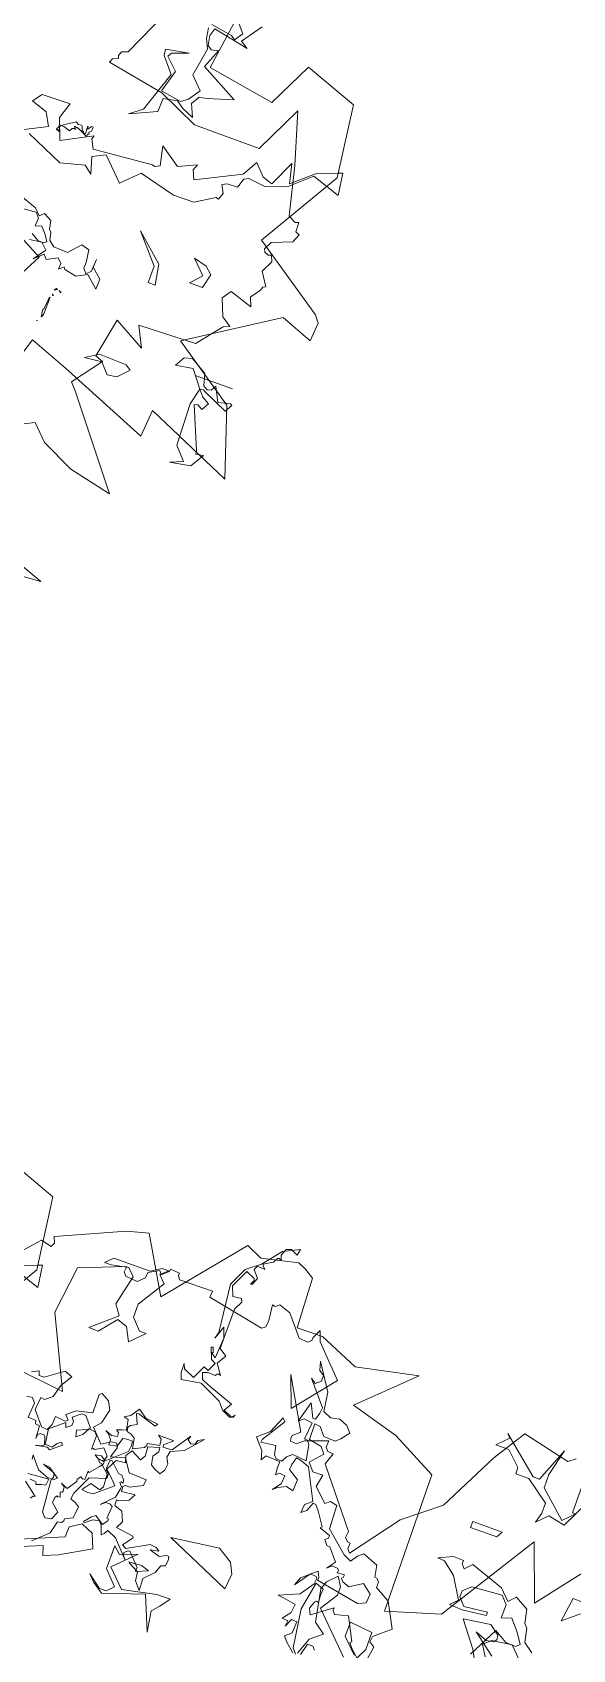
# Model space of a CAD drawing. Header units: metres. Extents: x -71 to 881, y -503 to 661.
# Drawn here: x 156.78 to 159.89, y 516.28 to 525.58 of the extents above; entities that cross this region are included whole.
import ezdxf

# ---------------------------------------------------------------- set-up
doc = ezdxf.new("R2010")
doc.units = ezdxf.units.M
doc.layers.add('ARBRE', color=100, linetype='Continuous', lineweight=13, true_color=0x00ff3f)

# ---------------------------------------------------------------- blocks, each defined once
blk = doc.blocks.new('WMF2', base_point=(0, 0.01))
at = {"color": 251, "lineweight": 0, "true_color": 0x636466}
for points in [[(81.23, -212.64), (86.45, -202.37), (92.4, -197.64), (98.49, -189.57), (98.99, -190.16), (98.92, -191.16), (99.46, -191.2), (99.98, -191.79), (99.88, -192.88), (107.36, -202.17), (106.64, -204.2), (107.63, -204.27), (108.14, -204.87), (108.06, -205.98), (111.91, -204.61), (112.96, -203.7), (114.06, -203.79), (114.16, -204.2), (114.12, -204.74), (112.93, -205.76), (117.77, -214.23), (115.81, -208.91), (110.13, -215.92), (115.04, -221.02), (115.66, -222.79), (116.35, -221.31), (116.39, -220.76), (116.99, -220.25), (118.51, -220.38), (121.42, -223.82), (123.45, -224.55), (124.06, -224.04), (124.6, -224.1), (124.28, -221.43), (124.37, -220.32), (124.97, -219.82), (134.84, -221.76), (134.73, -222.86), (140.59, -222.8), (140.98, -223.38), (140.96, -223.82), (142.59, -223.95), (142.62, -223.52), (143.7, -222.51), (144.2, -223.11), (145.93, -222.16), (146.02, -221.17), (147.09, -220.14), (149.19, -220.32), (149.69, -220.93), (149.6, -221.91), (157.24, -218.9), (158.3, -210.64), (152.62, -198.66), (162.76, -199.86)], [(52.22, -53.02), (31.88, -54.47), (45.91, -59.56)], [(49.36, -83.76), (46.84, -91.88), (40.14, -89.34), (24.4, -82.93), (24.01, -87.6), (8.81, -80.93), (12.69, -92.64), (23.58, -100.08), (8.83, -109.56), (3.27, -107.44), (3.01, -110.61), (3.9, -111.79), (16.57, -120.44), (8.22, -134.47), (9.81, -146.85), (18.98, -150.2), (22.71, -142.59), (34.39, -144.58), (32.65, -156.43)], [(68.28, -217.15), (69.45, -216.26), (77.76, -218.17), (81.23, -212.64), (81.23, -212.64)], [(162.25, -221.47), (162.55, -220.76), (164.41, -221.19), (167.6, -217.66)], [(46.99, -76.49), (41.75, -79.1), (39.13, -76.49), (33.51, -73.76), (26.05, -72.12), (37.25, -86.3), (38.33, -87.51), (34.61, -92.45), (35.99, -92.94), (34.69, -99.75), (29.28, -96.73), (30.97, -100.19), (21.09, -100.49), (17.67, -104.7), (16.66, -105.12), (18.28, -106.23), (19.48, -109.18), (18.41, -110.67), (14.49, -109.41), (15.1, -110.95), (13.93, -112.47), (13.73, -113.15), (13.23, -113.37), (14.72, -115.61), (13.76, -117.64), (14.16, -118.66), (14.68, -118.45), (15.39, -118.76), (15.6, -119.27), (14.94, -120.61), (11.56, -121.96), (10.97, -123.39), (11.67, -123.68), (11.74, -125.32), (12.27, -125.11), (13.58, -125.77), (15.6, -134.05), (18.21, -142.77), (22.11, -134.68), (33.61, -134.71), (40.51, -137.9), (50.45, -139.73), (50.16, -140.44), (49.24, -140.81), (49.44, -141.32), (49.15, -142.04), (48.13, -142.44), (43.19, -153.31)], [(58.51, -202.62), (66.66, -192.17), (70.16, -201.76), (80.62, -185.19), (89.7, -182.43), (90.01, -206.45), (97.85, -210.62), (106.23, -212.96), (97.57, -221.28), (108.11, -219.06), (114.95, -222), (119.42, -221.88), (119.84, -230.55), (121.43, -231.58), (122.86, -232.19), (129.04, -230.77), (131.8, -232.03), (142.53, -219.05), (147.98, -228.38), (151.61, -227.39), (162.65, -222.48), (162.25, -221.47), (162.25, -221.47)], [(110.5, -210.3), (109.11, -209.66), (107.56, -210.01), (106.1, -209.43), (105.21, -208.37), (106.3, -206.96), (107.08, -206.3), (109.11, -206.4), (110.23, -207.75), (111.21, -207.86), (111.17, -205.1), (108.98, -204.68), (108.09, -203.61), (109.95, -201.54), (108.82, -200.21), (107.05, -200.28), (107.47, -198.09), (105.17, -195.92), (104.39, -196.59), (103.18, -196.28), (102.97, -192.24), (99.24, -188.97), (97.85, -188.34), (97.03, -189.52), (96.18, -190.24), (93.53, -189.23), (93.18, -187.24), (92.71, -187.16), (92.29, -186.66), (92.32, -185.67), (89.73, -184.22), (87.53, -180.05), (90.18, -177.78), (90.31, -176.8), (89.34, -176.22), (89.8, -173.49)], [(90.58, -172.83), (92.72, -174.77), (93.38, -175.55), (93.1, -175.8), (95.08, -179.67), (97.34, -179.08), (97.82, -179.64), (97.78, -180.15), (101.14, -177.68), (101.63, -178.7), (101.22, -179.9), (100.95, -180.15), (100.54, -180.1), (100.64, -181.36), (100.55, -182.4), (102.01, -182.98), (102.92, -178.07), (101.94, -171.52), (101.24, -170.69)], [(101.75, -170.73), (103.34, -172.15), (104, -172.92), (102.95, -173.82), (102.84, -175.84), (103.82, -175.87), (104.45, -174.47), (104.32, -175.45), (105.36, -175.53), (104.26, -176.94), (104.08, -178.42), (106.33, -178.82), (107.3, -178.94), (103.92, -180.38), (102.29, -182.75), (102.16, -183.73), (102.39, -184), (103.43, -184.08), (105.34, -181.48), (104.76, -182.94), (102.36, -184.98), (101.88, -183.96), (101.97, -183.49), (94.36, -182.12), (93.06, -182.73), (92.94, -184.28), (94.55, -185.59), (96.67, -184.27), (97.88, -184.67), (98.3, -185.17), (98.08, -185.36), (98.04, -185.87), (99.3, -185.77), (99.21, -186.22), (99.44, -186.5), (100.48, -186.59), (101.25, -185.92), (100.16, -187.33), (101.95, -189.45), (102.48, -189.49), (103.14, -190.28), (102.64, -190.71), (102.6, -191.22), (104.51, -191.89), (104.23, -192.12), (105.81, -194.43), (106.51, -195.26), (106.98, -195.35), (107.6, -193.84), (108.41, -193.19), (108.29, -194.62), (107.17, -195.57), (109.76, -200.75), (111.21, -201.34), (112.19, -201.47), (112.55, -200.2), (112.63, -199.28), (110.76, -198.09), (110.9, -196.12), (112.13, -196.43), (113.42, -195.8), (114.19, -195.14), (113.09, -196.56), (112.98, -198.01), (113.96, -198.14), (114.51, -197.67), (114.61, -198.91), (114.58, -199.9), (117.07, -200.09), (117.61, -199.16), (118.02, -200.63), (119.62, -202.52), (117.74, -204.14), (116.53, -207), (116.04, -206.45), (118.58, -202.45), (118.63, -201.93), (116.12, -202.24), (115.77, -200.72), (115.3, -200.17), (114.31, -200.14), (113.77, -201.07), (112.93, -201.79), (110.47, -201.58), (110.98, -204.31), (111.44, -204.87), (111.97, -204.91), (111.68, -207.85), (113.17, -208.02), (114, -207.32), (112.98, -210.96), (111.87, -208.65), (111.36, -208.61), (111.05, -209.82), (110.92, -210.8), (114.34, -214.81), (113.44, -214.21), (112.61, -214.93), (112.58, -215.91), (113.47, -216.49), (113.87, -217.98), (110.96, -213.56), (110.5, -210.3), (110.5, -210.3)], [(18.5, -90.74), (17.84, -93.61), (20.02, -96.45), (22.98, -96.02), (22.05, -97.63), (20.72, -98), (17.93, -96.37), (17.41, -94.37), (16.65, -93.94), (15.97, -94.11), (15.49, -94.96), (14.21, -92.52), (12.21, -93.06), (11.86, -92.86), (12.6, -91.6), (16.89, -93.51), (17.23, -93.72), (17.84, -93.61), (16.91, -92.52), (15.64, -91.79), (16.37, -90.52), (17.22, -91.02), (17.83, -90.91), (14.87, -83.79), (14.78, -83.17), (13.49, -83.45), (14.87, -81.07), (17.86, -80.56), (18.47, -80.47), (16.28, -81.33), (18.28, -83.52), (18.5, -90.74), (18.5, -90.74)], [(30.71, -93.26), (29.79, -92.67), (31.51, -90.88), (33.12, -90.61), (34.74, -92.37), (37.69, -92.07), (35.5, -93.43), (30.71, -93.26), (30.71, -93.26)], [(58.61, -95.97), (60.32, -95.97), (63.86, -99.98), (59.71, -97.06), (57.39, -99.38), (58.61, -101.21), (59.21, -101.81), (59.21, -103.52), (57.39, -100.59), (55.69, -98.89), (55.08, -98.89), (53.39, -100.59), (53.87, -107.05), (50.45, -105.22), (56.79, -93.05), (56.79, -94.14), (58.61, -95.97), (58.61, -95.97)], [(12.72, -95.5), (19.16, -95.5), (12.72, -95.5), (12.72, -95.5)], [(46.51, -96.62), (46.65, -96.16), (46.74, -95.97), (46.95, -97.29), (46.8, -97.34), (46.58, -99.41), (46.49, -99.57), (46.51, -96.62), (46.51, -96.62)], [(47.28, -95.16), (47.15, -95.21), (47.28, -95.16), (47.28, -95.16)], [(45.08, -100.81), (45.46, -101.12), (45.03, -100.9), (45.08, -100.81), (45.08, -100.81)], [(45.94, -101.27), (45.76, -101.16), (46.23, -100.87), (46.06, -101.21), (45.94, -101.27), (45.94, -101.27)], [(46.06, -100), (46.17, -99.95), (46.26, -100.23), (46.22, -100.08), (46.06, -100), (46.06, -100)], [(41.84, -105.25), (43.62, -104.29), (45.73, -104.74), (46.01, -105.12), (46.77, -104.41), (46.73, -105.44), (47.43, -106.2), (49.22, -105.25), (49.85, -105.94), (51.28, -104.6), (49.82, -106.67), (50.87, -107.74), (52.95, -107.44)], [(52.9, -108.54), (51.53, -107.75), (50.51, -107.72), (50.13, -108.07), (50.82, -109.11), (51.79, -110.25), (52.85, -109.93), (52.79, -111.31), (53.49, -112.07), (56.63, -111.82)], [(57.27, -113.98), (53.82, -112.76), (52.77, -111.68), (52.09, -112.38), (50.71, -111.59), (50.41, -110.19), (50.06, -109.81), (49.75, -108.42), (48.76, -107.65), (46.27, -107.55), (44.45, -109.59), (43.06, -109.17), (42.78, -107.03), (42.83, -106.03), (42.2, -105.27), (41.44, -105.97), (41.35, -108.07), (41.41, -106.7), (39.72, -105.17), (39.79, -103.4), (41.84, -105.25), (41.84, -105.25)], [(41.84, -105.25), (41.63, -105.03), (41.84, -105.25), (41.84, -105.25)], [(31.94, -110.31), (36.07, -115.05), (31.32, -110.9), (30.71, -107.38), (31.94, -107.38), (31.94, -110.31), (31.94, -110.31)], [(23.77, -111.52), (26.08, -113.84), (23.77, -113.24), (22.56, -112.13), (23.16, -109.69), (25.47, -109.69), (23.77, -111.52), (23.77, -111.52)], [(60.09, -124.38), (56.38, -126.21), (57.56, -128.41), (60.34, -129.35), (59.17, -130.88), (54.25, -131.01), (55.18, -128.25), (53.81, -124.69), (48.67, -127.32), (48.87, -126.75), (48.11, -125.21), (37.91, -126.12), (37.44, -125.97), (36.67, -126.35), (37.35, -129.67), (33.92, -127.23), (30.88, -128.65), (31.23, -127.59), (30.59, -126.09), (23.17, -129.77), (21.67, -132.34), (19.86, -130.44), (18.12, -129.86), (16.15, -134.19), (15.36, -130.85), (11.87, -133.9), (8.32, -135.28), (7.59, -135.54), (7.07, -131.77), (12.02, -133.45), (15.55, -130.27), (19.06, -129.03), (22.02, -129.38), (22.79, -129), (23.33, -127.38), (25.15, -127.33), (25.92, -126.95), (25.23, -125.56), (25.63, -124.43), (26.08, -124.57), (29.34, -122.59), (32.94, -122.53), (39.22, -124.13), (42.07, -121.37), (45.72, -125.04), (47.88, -123.97), (47.05, -121.13), (48.46, -122.25), (52.55, -121.18), (59.04, -124.03)], [(54.16, -127.33), (52.25, -128.51), (51.85, -128.21), (51.22, -128.34), (51.11, -128.15), (50.9, -127.48), (50.6, -127.43), (50.52, -127.17), (50.44, -127.11), (50.17, -127.21), (50.23, -128.35), (50.16, -128.51), (50.16, -128.08), (50.07, -128.03), (49.62, -128.66), (49.33, -128.62), (49.38, -127.89), (49.74, -127.62), (49.57, -127.32), (49.82, -127.23), (49.84, -126.81), (51.76, -127.71), (51.74, -127.58), (52.22, -127.74), (52.33, -127.68), (51.98, -127.29), (52.17, -127.38), (52.57, -127.26), (52.83, -126.75), (53.96, -127.11), (54.74, -127.1), (54.8, -126.57), (54.93, -126.53), (54.96, -126.46), (54.93, -126.32), (54.74, -126.22), (54.51, -126.31), (54.41, -126.05), (55.06, -126.28), (54.16, -127.33), (54.16, -127.33)], [(28.56, -153.92), (30.94, -150.53), (29.67, -149.64), (35.82, -150.93), (36.23, -149.61), (35.92, -147.95), (35.22, -147.45), (34.02, -147.66), (35.31, -144.47), (28.78, -140.9), (33.22, -139.51), (34.42, -139.31), (35.29, -137.92), (34.3, -135.76), (36.32, -136.63), (37.59, -137.52), (39.98, -137.11), (40.07, -134.73), (44.54, -132.73), (42.46, -134.33), (40.08, -141.29), (42.26, -143.89), (42.45, -144.97), (38.49, -145.64), (41.28, -144.68), (41.66, -143.99), (39.59, -141.99), (40.67, -138.22), (37.1, -137.61), (35.99, -138.41), (34.61, -140.39), (36.71, -142.49), (35.82, -147.35), (36.59, -148.94), (36.91, -150.74)], [(36.53, -151.43), (32.84, -150.83), (32.14, -150.33), (31.15, -151.75), (34.23, -155.28)], [(70.34, -181.46), (74.19, -184.37), (72.12, -183.59), (70.89, -183.77), (70.51, -184.27), (70.59, -185.1), (72.3, -186.38), (76.95, -185.71), (73.74, -181.48), (71.97, -178.23)], [(98.48, -172.36), (98.99, -172.89), (99.94, -172.89), (100.46, -170.92)], [(100.97, -170.92), (99.94, -173.81), (97.97, -175.37), (99.94, -176.82), (100.97, -182.31), (100.46, -183.77), (98.99, -185.32), (97.97, -183.77), (97.97, -182.31), (99.94, -179.3), (93.53, -172.89)], [(91.96, -173.81), (94.45, -176.31), (94.45, -178.79), (90.5, -178.38), (90.5, -175.37), (91.96, -172.36)], [(135.09, -169.28), (136.91, -170.51), (138.01, -171.61), (135.68, -169.9), (134.47, -169.9), (133.38, -170.99), (135.68, -173.42), (135.68, -177.45), (134.47, -176.35), (131.54, -177.45), (135.09, -173.91), (132.16, -170.99), (126.32, -172.2), (124, -172.2), (125.23, -170.51), (126.32, -169.28), (125.71, -165.75), (128.13, -171.61), (135.09, -169.28), (135.09, -169.28)], [(138.94, -175.74), (144.01, -172.85), (146.39, -171.88), (146.93, -173.42), (151.56, -171.55), (151.13, -168.2), (150.13, -165.91), (148.68, -166.49), (149.35, -164.92), (151.24, -166.38), (151.67, -169.75), (153.13, -172.22), (143.98, -176.02), (143.88, -177.83), (142.05, -179.02), (139.92, -178.12), (138.94, -175.74), (138.94, -175.74)], [(129.33, -171.8), (130.44, -173.14), (130.63, -174.64), (132.41, -175.52), (132.57, -175.72), (130.37, -175.88), (129, -175.39), (131.03, -174.57), (130.92, -175.27), (132.78, -177.2), (132.94, -177.4), (133.27, -177.39), (133.89, -176.89), (133.76, -176.39), (133.25, -175.78), (136.03, -178.75), (137.63, -179.42), (138.03, -178.75), (138.43, -178.41), (139, -179.91), (139.48, -180.48), (140.6, -180.25), (141.77, -179.29), (141.95, -179.48), (140.94, -180.66), (140.37, -181.13), (138.81, -180.09), (138.2, -180.94), (138.17, -181.3), (138.5, -181.3), (138.3, -183.46), (138.84, -183.71), (139.55, -183.74), (140.34, -183.1), (138.33, -185.08), (138.01, -186.66), (137.96, -187.04), (138.47, -187.64), (138.27, -187.81), (137.93, -187.74), (138.03, -188.28), (138.55, -188.89), (139.2, -188.95), (140.91, -190.59), (141.25, -190.57), (141.38, -189.16), (139.54, -187.38), (139.07, -186.81), (142.01, -184.38), (142.93, -184.24), (144.01, -184.38), (142.96, -185.86), (141.2, -185.39), (140.77, -186.02), (140.94, -188.21), (142.43, -189.6), (142.8, -189.62), (143.13, -190.05), (142.18, -190.14), (141.95, -191.03), (142.93, -192.19), (144.24, -191.39), (144.58, -191.45), (144.78, -191.29), (144.74, -193.64), (145.22, -194.21), (146.33, -194.31), (146.97, -193.1), (147.96, -192.3), (148.2, -193.41), (146.53, -194.15), (146.12, -194.49), (147.57, -196.24), (148.3, -196.27), (149.64, -195.16), (149.18, -194.59), (149.23, -193.84), (150.01, -193.2), (150.32, -193.98), (152.67, -192.02), (152.33, -189.62), (152.2, -189.45), (151.09, -189.35), (150.48, -190.21), (149.91, -190.68), (149.57, -190.27), (151.32, -188.81), (151.86, -189.06), (153.85, -188.7), (152.77, -188.98), (152.4, -189.29), (152.8, -190.62), (152.94, -190.78), (153.69, -190.85), (154.05, -190.54), (154.11, -189.8), (154.29, -191.99), (154.99, -192.09), (155.13, -192.59), (156.55, -192.72), (156.32, -195.25), (156.96, -196.02), (157.91, -195.93)], [(153.51, -186.38), (153.6, -187.08), (151.95, -185.01), (149.99, -184.32), (149.29, -184.43), (149.15, -184.65), (149.29, -185.38), (151.47, -186.21), (150.33, -186.08), (148.46, -184.81), (149.07, -184.27), (149.41, -184.25), (148.91, -178.66), (148.24, -177.88), (147.12, -178.09), (146.52, -179.46), (147.86, -180.69), (147.82, -181.61), (147.53, -182), (147.35, -181.89), (146.99, -181.96), (147.31, -182.82), (146.97, -182.85), (146.83, -183.07), (146.96, -183.8), (147.57, -184.22), (146.37, -183.73), (145.25, -185.38), (145.32, -185.75), (144.9, -186.35), (144.5, -186.09), (144.14, -186.16), (144.04, -187.62), (143.83, -187.48), (142.52, -189.03), (142.08, -189.67), (142.11, -190.02), (143.28, -190.18), (143.89, -190.6), (142.85, -190.79), (141.99, -190.19), (138.87, -193), (138.74, -194.12), (138.82, -194.82), (139.8, -194.84), (140.46, -194.71), (140.93, -193.17), (142.31, -192.91), (142.34, -193.82), (143.01, -194.6), (143.63, -195.01), (142.43, -194.52), (141.41, -194.72), (141.51, -195.42), (141.95, -195.71), (141.09, -196.03), (140.4, -196.21), (140.74, -197.98), (141.5, -198.18), (140.55, -198.74), (139.52, -200.23), (138.03, -199.22), (135.82, -198.91), (136.11, -198.49), (139.38, -199.5), (139.74, -199.42), (139.04, -197.73), (140.05, -197.19), (140.36, -196.75), (140.18, -196.05), (139.41, -195.86), (138.75, -195.42), (138.41, -193.65), (136.6, -194.53), (136.31, -194.97), (136.38, -195.33), (134.28, -195.7), (134.46, -196.76), (135.1, -197.22), (132.37, -197.2), (133.77, -195.99), (133.7, -195.63), (132.79, -195.64), (132.09, -195.74), (129.95, -198.9), (130.18, -198.17), (129.52, -197.73), (128.84, -197.89), (128.6, -198.62), (127.64, -199.19), (130.16, -196.3), (132.35, -195.35), (132.53, -194.25), (131.99, -193.25), (132.12, -192.12), (132.68, -191.29), (133.87, -191.79), (134.49, -192.21), (134.79, -193.63), (134.09, -194.68), (134.18, -195.38), (136.09, -194.82), (135.98, -193.22), (136.53, -192.38), (138.34, -193.29), (139.06, -192.24), (138.68, -191.03), (140.3, -190.91), (141.35, -188.87), (140.74, -188.44), (140.72, -187.54), (143.51, -186.63), (145.06, -183.4), (145.23, -182.31), (144.26, -181.94), (143.6, -181.51), (143.77, -179.46), (145.1, -178.82), (145.07, -178.48), (145.34, -178.09), (146.02, -177.93), (146.55, -175.84), (149.03, -173.49)], [(151.6, -180.16), (151.31, -180.6), (150.94, -180.67), (153.31, -182.54)], [(152.7, -183.08), (151.76, -183.04), (151.56, -182.89), (151.5, -182.59), (150.64, -182.91), (149.91, -183.05), (149.78, -184.18), (153.37, -183.87)], [(158.58, -199.98), (157.43, -200.58), (157.16, -199.85), (156.26, -199.9), (153.31, -201.99), (151.94, -201.5), (153.21, -199.48), (153.79, -197.33), (154.96, -196.37), (155.66, -196.47), (155.88, -194.31), (153.91, -191.96), (152.87, -191.86), (152.36, -192.9), (152.27, -194.36), (150.48, -194.18), (150.11, -194.49), (150.75, -195.26), (149.38, -196.4), (146.61, -197.04), (146.66, -200.28), (146.27, -200.62), (144.88, -199.79), (144.11, -198.43), (144.72, -195.93), (145.72, -194.82), (143.6, -192.6), (142.05, -193.54), (141.19, -193.65), (140.84, -192.91), (141.38, -191.16), (138.98, -191.83), (137.57, -189.7), (134.5, -189.55), (134.6, -188.51), (136.69, -187.48), (137.39, -187.51), (137.76, -187.2), (137.7, -186.3), (135.35, -186.6), (135.98, -185.39), (137.66, -184.67), (138.03, -184.72), (137.93, -183.77), (136.52, -183.3), (135.82, -181.61), (136.44, -180.4), (133.42, -179.96), (133.25, -179.75), (134.5, -178.03), (133.81, -177.64), (130.21, -179.65), (129.13, -179.52), (128.46, -179.11), (129.89, -178.8), (128.13, -178.26), (126.98, -178.88), (126.62, -178.83), (126.51, -178.31), (126.62, -177.18), (127.36, -176.92), (127.86, -175.55), (129.43, -173.88), (129.33, -171.8), (129.33, -171.8)], [(66.06, -182.57), (67.81, -184.35), (71.26, -183.89), (72.51, -182.83), (71.38, -180.95)], [(73.83, -180.56), (71.19, -185.7), (68.92, -184.4), (67.21, -184.32), (66.57, -184.91), (67.73, -186.66), (69.36, -188.54), (71.08, -188), (71, -190.33), (72.16, -191.6), (77.42, -191.2), (78.69, -190.03), (78.74, -188.92), (77.57, -187.67), (73.52, -188.11), (73.54, -187.51), (77.6, -187.05), (79.9, -187.14), (78.75, -188.32), (80.93, -191.95), (83.16, -193.74), (84.39, -193.79), (82.02, -194.91), (80.2, -194.84), (80.22, -194.22), (79.64, -193.6), (78.5, -194.76), (72.73, -192.72), (70.97, -190.94), (69.83, -192.11), (67.56, -190.81), (67.04, -188.46), (66.45, -187.83), (65.94, -185.49), (64.29, -184.21)], [(116, -176.89), (115.75, -179.59), (116.63, -181.42), (119.11, -182.97), (127.36, -181.9), (116, -176.89), (116, -176.89)], [(59.05, -195.06), (57.96, -193.84), (61.5, -190.92), (60.89, -195.06), (59.05, -195.06), (59.05, -195.06)], [(64.13, -210.8), (66.44, -206.05), (69.38, -206.67), (71.07, -204.94), (70.59, -206.67), (70.59, -208.49), (74.6, -211.4), (76.92, -211.4), (76.92, -212.49), (79.35, -214.81), (81.66, -214.81), (79.84, -216.64), (80.44, -217.25), (73.99, -211.89), (72.89, -211.89), (70.59, -217.73), (71.68, -213.12), (71.68, -210.8), (67.05, -206.67), (65.23, -208.49), (65.83, -208.49), (65.83, -214.81)], [(80.95, -201.5), (75.73, -201.5), (76.34, -200.42), (80.95, -200.42), (80.95, -201.5), (80.95, -201.5)], [(128.63, -229.85), (130.85, -228.1), (132.31, -224.99), (131.45, -216.73), (131.71, -215.63), (130.94, -217.85), (130.31, -216.16), (130.6, -212.58), (131.48, -213.21), (131.19, -213.31), (131.49, -214.13), (131.79, -214.02), (131.07, -212.08), (130.28, -211.7), (130.98, -210.18), (131.77, -210.56), (132.87, -208.24), (134.78, -209.13), (135.09, -209.95), (135.09, -208.36), (134.68, -207.25), (131.36, -207.8), (127.52, -206.02), (126.48, -204.8), (124.97, -204.1), (124.38, -204.31), (124.19, -204.71), (124.67, -204.21), (126.19, -204.91), (125.4, -206.21), (130.16, -207.96), (131.33, -208.46), (131.74, -209.57), (130.87, -209.89), (129.57, -209.78), (129.36, -210.13), (129.07, -210.23), (128.75, -210.08), (129.97, -211.82), (128.98, -213.46), (130.3, -214.3), (130.27, -221.28), (129.57, -222.8), (129.78, -223.38), (131.29, -223.17), (131.93, -224.86), (130.51, -227.9), (128.94, -227.21), (128.82, -226.92), (129.2, -226.13), (128.91, -226.23), (128.41, -227.4), (129.45, -228.63), (129.11, -229.36), (127.81, -229.23), (128.24, -229.68), (128.34, -229.97), (126.82, -230.86), (126.44, -231.65), (126.15, -231.77), (125.75, -231.58), (126.06, -232.39), (125.56, -233.58), (124.75, -233.87), (123.53, -233.31), (123.33, -234.38), (126.03, -233.07), (128.63, -229.85), (128.63, -229.85)], [(147.98, -213.1), (150.4, -210.17), (152.11, -210.17), (147.98, -213.72), (149.19, -215.41), (147.98, -220.65), (149.19, -221.87), (152.11, -221.27), (153.32, -221.27), (152.11, -222.48), (145.66, -222.48), (143.95, -223.57), (142.74, -223.57), (143.95, -222.48), (142.74, -221.27), (145.66, -216.64), (145.66, -214.32), (143.95, -212.49), (142.74, -212.49), (145.04, -210.17), (146.26, -212.49), (147.98, -213.1), (147.98, -213.1)]]:
    blk.add_lwpolyline(points, dxfattribs=at)

msp = doc.modelspace()

# ---------------------------------------------------------------- block references
at = {"layer": 'ARBRE', "color": 251, "lineweight": 5, "true_color": 0x636466, "xscale": 0.03451886634015593, "yscale": 0.03451886634015593, "zscale": 0.03451886634015593, "rotation": 160.1685466476646}
for p in [(157.2269, 520.2826), (155.4988, 514.0029), (159.5833, 509.5285)]:
    msp.add_blockref('WMF2', p, dxfattribs=at)

doc.saveas('drawing.dxf')
